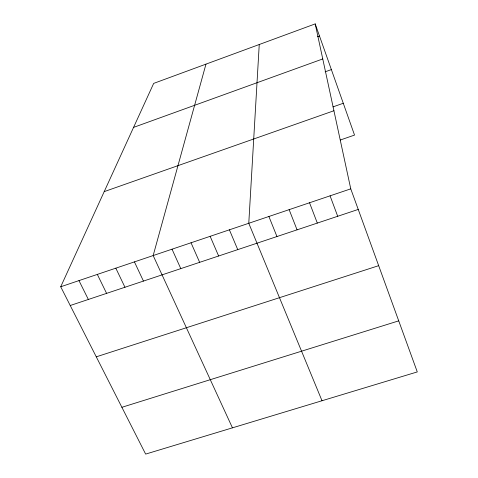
<?xml version="1.0" encoding="UTF-8"?>
<svg xmlns="http://www.w3.org/2000/svg" width="478" height="478" viewBox="0 0 478 478"><rect width="100%" height="100%" fill="white"/><g stroke="black" fill="none" stroke-linecap="round" stroke-linejoin="round"><path stroke-width="0.72" d="M259.249 44.508L248.775 223.28L322.005 400.743M205.97 64.136L153.169 255.557L232.451 427.84M315.205 23.9L350.762 188.852L417.282 371.926L145.641 454.1L60.718 286.77L153.677 83.393L315.205 23.9L354.533 135.083L340.294 140.018M317.506 36.728L319.489 36.005M133.571 127.387L322.758 58.943M325.118 71.831L331.368 69.591M332.987 106.893L343.276 103.266M104.204 191.63L333.925 110.747M60.718 286.77L350.762 188.852M70.23 305.508L358.237 209.43M96.275 356.827L378.672 265.672M121.884 407.292L398.724 320.858M78.966 280.61L88.352 299.467M97.333 274.408L106.6 293.378M115.819 268.17L124.961 287.254M134.432 261.884L143.448 281.082M172.032 249.193L180.792 268.624M191.027 242.782L199.655 262.332M210.147 236.323L218.637 255.999M229.398 229.828L237.751 249.624M268.887 216.492L276.959 236.544M289.136 209.657L297.065 229.834M309.535 202.774L317.314 223.083M330.071 195.837L337.701 216.277"/></g></svg>
